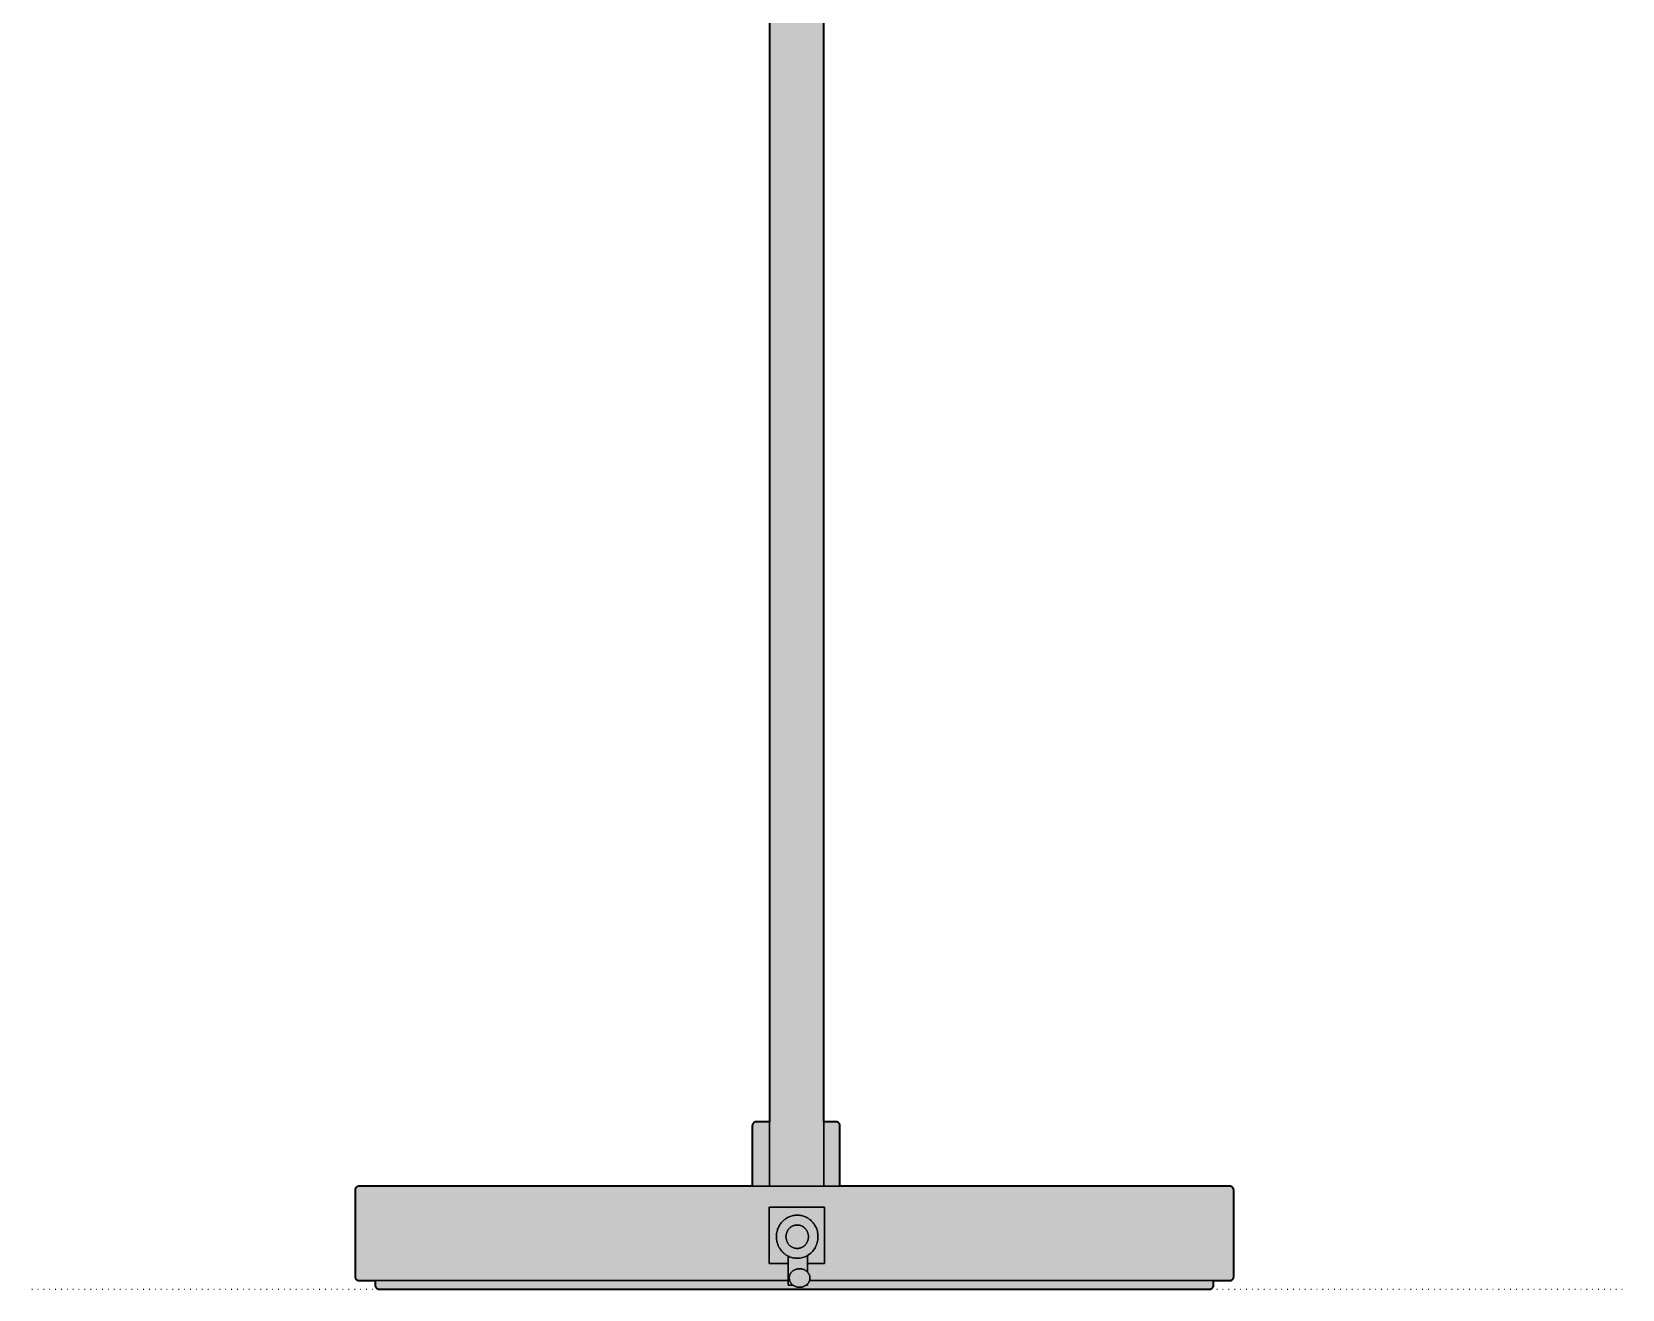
# Model space of a CAD drawing. Header units: millimetres. Extents: x 0 to 1041, y -686 to 473.
# Drawn here: x 0 to 298.2, y -685.7 to -450 of the extents above; entities that cross this region are included whole.
import ezdxf

# ---------------------------------------------------------------- set-up
doc = ezdxf.new("R2010")
doc.units = ezdxf.units.MM
doc.linetypes.add('Dots', pattern=[1, 0, -1])
doc.layers.add('Blocks', color=7, linetype='Continuous')
doc.layers.add('Blocks$Fill', color=7, linetype='Continuous', true_color=0xffffff)
for name, color, linetype, lineweight, true_color in [('Blocks$Inner', 7, 'Continuous', 25, 0x007f00), ('Blocks$Outline', 7, 'Continuous', 35, 0xff3f3f), ('Groud', 7, 'Dots', 25, 0x243775)]:
    doc.layers.add(name, color=color, linetype=linetype, lineweight=lineweight, true_color=true_color)

# ---------------------------------------------------------------- blocks, each defined once
blk = doc.blocks.new('MS021 Table Lamp Back')
at = {"layer": 'Blocks$Fill'}
blk.add_hatch(color=256, dxfattribs=at).paths.add_polyline_path([(64.39, 1.61), (64.39, 0.7), (64.39, 0.69), (64.39, 0.67), (64.4, 0.63), (64.4, 0.59), (64.41, 0.56), (64.42, 0.52), (64.43, 0.49), (64.45, 0.45), (64.46, 0.42), (64.48, 0.39), (64.5, 0.36), (64.52, 0.33), (64.54, 0.3), (64.55, 0.28), (64.55, 0.28), (64.55, 0.28), (64.55, 0.28), (64.55, 0.28), (64.55, 0.28), (64.55, 0.28), (64.55, 0.28), (64.55, 0.28), (64.55, 0.28), (64.55, 0.28), (64.55, 0.28), (64.55, 0.28), (64.55, 0.28), (64.56, 0.27), (64.58, 0.24), (64.61, 0.22), (64.63, 0.19), (64.66, 0.17), (64.69, 0.15), (64.72, 0.13), (64.75, 0.11), (64.78, 0.09), (64.81, 0.07), (64.84, 0.06), (64.88, 0.05), (64.91, 0.03), (64.95, 0.02), (64.98, 0.02), (65.02, 0.01), (65.06, 0), (65.09, 0), (65.13, 0), (220.83, 0), (220.87, 0), (220.9, 0), (220.94, 0.01), (220.98, 0.02), (221.01, 0.02), (221.05, 0.03), (221.08, 0.05), (221.12, 0.06), (221.15, 0.07), (221.18, 0.09), (221.21, 0.11), (221.24, 0.13), (221.27, 0.15), (221.3, 0.17), (221.33, 0.19), (221.35, 0.22), (221.38, 0.24), (221.4, 0.27), (221.42, 0.3), (221.44, 0.33), (221.46, 0.36), (221.48, 0.39), (221.5, 0.42), (221.51, 0.45), (221.52, 0.49), (221.54, 0.52), (221.55, 0.56), (221.55, 0.59), (221.56, 0.63), (221.57, 0.67), (221.57, 0.7), (221.57, 0.74), (221.57, 1.61), (224.64, 1.61), (224.68, 1.61), (224.71, 1.62), (224.75, 1.62), (224.79, 1.63), (224.82, 1.64), (224.86, 1.65), (224.89, 1.67), (224.92, 1.68), (224.96, 1.7), (224.99, 1.72), (225.02, 1.74), (225.05, 1.76), (225.07, 1.78), (225.1, 1.8), (225.13, 1.83), (225.15, 1.85), (225.17, 1.88), (225.2, 1.91), (225.22, 1.94), (225.24, 1.97), (225.25, 2), (225.27, 2.03), (225.29, 2.06), (225.3, 2.1), (225.31, 2.13), (225.32, 2.17), (225.33, 2.2), (225.34, 2.24), (225.34, 2.28), (225.34, 2.31), (225.34, 2.35), (225.34, 18.56), (225.34, 18.6), (225.34, 18.63), (225.34, 18.67), (225.33, 18.71), (225.32, 18.74), (225.32, 18.76), (225.31, 18.77), (225.31, 18.77), (225.31, 18.77), (225.31, 18.77), (225.31, 18.77), (225.31, 18.77), (225.31, 18.77), (225.31, 18.77), (225.31, 18.77), (225.31, 18.78), (225.31, 18.78), (225.31, 18.78), (225.31, 18.78), (225.31, 18.78), (225.3, 18.81), (225.29, 18.85), (225.27, 18.88), (225.25, 18.91), (225.24, 18.94), (225.22, 18.97), (225.2, 19), (225.17, 19.03), (225.15, 19.06), (225.13, 19.08), (225.1, 19.11), (225.07, 19.13), (225.05, 19.15), (225.02, 19.17), (224.99, 19.19), (224.96, 19.21), (224.92, 19.23), (224.89, 19.24), (224.86, 19.26), (224.82, 19.27), (224.79, 19.28), (224.75, 19.29), (224.71, 19.29), (224.68, 19.3), (224.64, 19.3), (224.6, 19.3), (151.52, 19.3), (151.52, 30.67), (151.52, 30.69), (151.51, 30.71), (151.51, 30.74), (151.51, 30.76), (151.5, 30.78), (151.49, 30.82), (151.48, 30.85), (151.48, 30.85), (151.48, 30.85), (151.48, 30.85), (151.48, 30.85), (151.48, 30.85), (151.48, 30.85), (151.48, 30.86), (151.48, 30.86), (151.48, 30.86), (151.48, 30.86), (151.48, 30.86), (151.48, 30.86), (151.48, 30.86), (151.48, 30.86), (151.48, 30.86), (151.48, 30.86), (151.48, 30.86), (151.48, 30.86), (151.48, 30.86), (151.48, 30.87), (151.48, 30.87), (151.48, 30.87), (151.48, 30.87), (151.48, 30.87), (151.48, 30.87), (151.48, 30.87), (151.47, 30.89), (151.46, 30.92), (151.44, 30.95), (151.43, 30.98), (151.41, 31.02), (151.4, 31.03), (151.39, 31.05), (151.37, 31.07), (151.35, 31.1), (151.32, 31.13), (151.3, 31.16), (151.27, 31.18), (151.25, 31.2), (151.22, 31.23), (151.19, 31.25), (151.16, 31.27), (151.13, 31.28), (151.1, 31.3), (151.06, 31.32), (151.03, 31.33), (151, 31.34), (150.96, 31.35), (150.93, 31.36), (150.89, 31.37), (150.85, 31.37), (150.81, 31.37), (150.78, 31.37), (148.51, 31.37), (148.51, 374.06), (159.85, 373.33), (168.82, 372.18), (175.76, 370.85), (181.04, 369.56), (184.03, 368.83), (186.48, 368.36), (187.51, 368.21), (188.41, 368.13), (188.82, 368.11), (189.2, 368.1), (189.55, 368.11), (189.87, 368.13), (190.17, 368.17), (190.44, 368.22), (190.56, 368.25), (190.68, 368.29), (190.79, 368.33), (190.9, 368.37), (191, 368.41), (191.09, 368.46), (191.18, 368.51), (191.27, 368.57), (191.34, 368.63), (191.41, 368.69), (191.45, 368.72), (191.48, 368.75), (191.51, 368.79), (191.54, 368.82), (191.57, 368.86), (191.59, 368.89), (191.62, 368.93), (191.64, 368.97), (191.67, 369), (191.69, 369.04), (191.71, 369.08), (191.73, 369.12), (191.76, 369.21), (191.79, 369.3), (191.81, 369.39), (191.83, 369.48), (191.84, 369.58), (191.85, 369.68), (191.86, 369.78), (191.86, 369.89), (191.85, 369.99), (191.84, 370.11), (191.81, 370.34), (191.77, 370.58), (191.71, 370.82), (191.63, 371.08), (191.54, 371.35), (191.32, 371.92), (191.06, 372.53), (159.46, 444.11), (157.84, 447.31), (156.18, 450.29), (155.78, 451.13), (155.33, 451.93), (154.83, 452.7), (154.28, 453.44), (153.69, 454.13), (153.06, 454.79), (152.39, 455.4), (151.67, 455.97), (151.67, 470.54), (151.67, 470.56), (151.67, 470.6), (151.67, 470.64), (151.66, 470.68), (151.65, 470.72), (151.64, 470.76), (151.64, 470.76), (151.64, 470.76), (151.64, 470.76), (151.64, 470.76), (151.64, 470.77), (151.64, 470.77), (151.64, 470.77), (151.64, 470.77), (151.64, 470.77), (151.64, 470.77), (151.64, 470.77), (151.63, 470.77), (151.63, 470.77), (151.63, 470.77), (151.63, 470.77), (151.63, 470.77), (151.63, 470.78), (151.63, 470.78), (151.63, 470.78), (151.63, 470.78), (151.63, 470.78), (151.63, 470.78), (151.63, 470.79), (151.63, 470.79), (151.63, 470.79), (151.63, 470.79), (151.63, 470.79), (151.63, 470.79), (151.63, 470.79), (151.63, 470.79), (151.63, 470.79), (151.63, 470.79), (151.63, 470.79), (151.62, 470.8), (151.61, 470.84), (151.59, 470.88), (151.57, 470.91), (151.55, 470.95), (151.53, 470.98), (151.51, 471.01), (151.48, 471.04), (151.46, 471.07), (151.45, 471.08), (151.43, 471.1), (151.4, 471.13), (151.37, 471.16), (151.34, 471.18), (151.31, 471.2), (151.28, 471.22), (151.24, 471.24), (151.2, 471.26), (151.17, 471.28), (151.13, 471.29), (151.09, 471.31), (151.05, 471.32), (151.01, 471.33), (150.97, 471.34), (150.93, 471.34), (150.89, 471.34), (150.85, 471.34), (135.34, 471.34), (135.3, 471.34), (135.25, 471.34), (135.21, 471.34), (135.17, 471.33), (135.15, 471.32), (135.13, 471.32), (135.09, 471.31), (135.06, 471.29), (135.02, 471.28), (134.98, 471.26), (134.95, 471.24), (134.91, 471.22), (134.88, 471.2), (134.84, 471.18), (134.81, 471.16), (134.78, 471.13), (134.75, 471.1), (134.73, 471.07), (134.7, 471.04), (134.68, 471.01), (134.65, 470.98), (134.63, 470.95), (134.61, 470.91), (134.59, 470.88), (134.58, 470.84), (134.56, 470.8), (134.55, 470.76), (134.54, 470.72), (134.53, 470.68), (134.52, 470.64), (134.52, 470.6), (134.51, 470.56), (134.51, 470.52), (134.51, 455.6), (133.88, 455.06), (133.29, 454.48), (132.73, 453.86), (132.2, 453.21), (131.49, 452.47), (130.74, 451.59), (130.37, 451.09), (130, 450.56), (129.63, 450), (129.27, 449.39), (95.12, 372.32), (94.67, 371.39), (94.48, 370.95), (94.31, 370.52), (94.24, 370.32), (94.18, 370.12), (94.13, 369.92), (94.09, 369.73), (94.07, 369.54), (94.06, 369.46), (94.05, 369.37), (94.05, 369.28), (94.05, 369.2), (94.06, 369.12), (94.07, 369.03), (94.08, 368.96), (94.1, 368.88), (94.12, 368.8), (94.15, 368.73), (94.17, 368.7), (94.18, 368.66), (94.2, 368.63), (94.22, 368.59), (94.24, 368.56), (94.26, 368.53), (94.28, 368.49), (94.3, 368.46), (94.35, 368.4), (94.41, 368.34), (94.47, 368.28), (94.53, 368.23), (94.6, 368.18), (94.68, 368.13), (94.76, 368.08), (94.84, 368.03), (94.93, 367.99), (95.03, 367.95), (95.14, 367.91), (95.25, 367.88), (95.48, 367.81), (95.75, 367.76), (96.04, 367.72), (96.35, 367.7), (96.7, 367.68), (97.07, 367.67), (97.91, 367.7), (98.87, 367.79), (101.19, 368.12), (111.55, 370.71), (120.99, 372.47), (129.82, 373.54), (138.34, 374.06), (138.34, 31.37), (135.8, 31.37), (135.76, 31.37), (135.72, 31.37), (135.68, 31.36), (135.65, 31.35), (135.61, 31.34), (135.58, 31.33), (135.54, 31.32), (135.51, 31.3), (135.48, 31.28), (135.45, 31.27), (135.42, 31.25), (135.39, 31.23), (135.36, 31.2), (135.33, 31.18), (135.31, 31.16), (135.28, 31.13), (135.26, 31.1), (135.24, 31.07), (135.22, 31.05), (135.2, 31.02), (135.18, 30.98), (135.16, 30.95), (135.15, 30.92), (135.14, 30.89), (135.12, 30.85), (135.11, 30.82), (135.11, 30.78), (135.1, 30.74), (135.09, 30.71), (135.09, 30.67), (135.09, 30.63), (135.09, 19.3), (61.32, 19.3), (61.28, 19.3), (61.24, 19.29), (61.21, 19.29), (61.17, 19.28), (61.14, 19.27), (61.1, 19.26), (61.07, 19.24), (61.04, 19.23), (61, 19.21), (60.97, 19.19), (60.94, 19.17), (60.91, 19.15), (60.89, 19.13), (60.86, 19.11), (60.83, 19.08), (60.81, 19.06), (60.78, 19.03), (60.76, 19), (60.74, 18.97), (60.72, 18.94), (60.7, 18.91), (60.69, 18.88), (60.67, 18.85), (60.66, 18.81), (60.65, 18.78), (60.64, 18.74), (60.63, 18.71), (60.62, 18.67), (60.62, 18.63), (60.62, 18.6), (60.61, 18.58), (60.61, 18.56), (60.61, 2.35), (60.62, 2.31), (60.62, 2.28), (60.62, 2.24), (60.62, 2.23), (60.62, 2.23), (60.63, 2.23), (60.63, 2.23), (60.63, 2.23), (60.63, 2.23), (60.63, 2.23), (60.63, 2.22), (60.63, 2.22), (60.63, 2.22), (60.63, 2.22), (60.63, 2.22), (60.63, 2.22), (60.63, 2.22), (60.63, 2.22), (60.63, 2.22), (60.63, 2.2), (60.63, 2.18), (60.64, 2.17), (60.65, 2.13), (60.66, 2.1), (60.67, 2.06), (60.69, 2.03), (60.7, 2), (60.72, 1.97), (60.74, 1.94), (60.76, 1.91), (60.78, 1.88), (60.81, 1.85), (60.83, 1.83), (60.86, 1.8), (60.89, 1.78), (60.91, 1.76), (60.94, 1.74), (60.97, 1.72), (61, 1.7), (61.04, 1.68), (61.07, 1.67), (61.1, 1.65), (61.14, 1.64), (61.17, 1.63), (61.21, 1.62), (61.24, 1.62), (61.28, 1.61), (61.32, 1.61), (61.36, 1.61)], flags=0)
at = {"layer": 'Blocks$Inner'}
blk.add_lwpolyline([(138.34, 417.16), (138.34, 374.06), (138.34, 31.37), (138.34, 19.3), (148.51, 19.3), (148.51, 31.37), (148.51, 374.06), (148.51, 415.73)], dxfattribs=at)
for points in [[(138.34, 31.37), (135.83, 31.37), (135.8, 31.37), (135.76, 31.37), (135.72, 31.37), (135.68, 31.36), (135.65, 31.35), (135.61, 31.34), (135.58, 31.33), (135.54, 31.32), (135.51, 31.3), (135.48, 31.28), (135.45, 31.27), (135.42, 31.25), (135.39, 31.23), (135.36, 31.2), (135.33, 31.18), (135.31, 31.16), (135.28, 31.13), (135.26, 31.1), (135.24, 31.07), (135.22, 31.05), (135.2, 31.02), (135.18, 30.98), (135.16, 30.95), (135.15, 30.92), (135.14, 30.89), (135.12, 30.85), (135.11, 30.82), (135.11, 30.78), (135.1, 30.74), (135.09, 30.71), (135.09, 30.67), (135.09, 30.63), (135.09, 19.3), (138.34, 19.3)], [(151.52, 19.3), (151.52, 30.63), (151.52, 30.67), (151.52, 30.69), (151.51, 30.71), (151.51, 30.74), (151.51, 30.76), (151.5, 30.78), (151.49, 30.82), (151.48, 30.85), (151.48, 30.85), (151.48, 30.85), (151.48, 30.85), (151.48, 30.85), (151.48, 30.85), (151.48, 30.85), (151.48, 30.86), (151.48, 30.86), (151.48, 30.86), (151.48, 30.86), (151.48, 30.86), (151.48, 30.86), (151.48, 30.86), (151.48, 30.86), (151.48, 30.86), (151.48, 30.86), (151.48, 30.86), (151.48, 30.86), (151.48, 30.86), (151.48, 30.86), (151.48, 30.86), (151.48, 30.87), (151.48, 30.87), (151.48, 30.87), (151.48, 30.87), (151.48, 30.87), (151.48, 30.87), (151.48, 30.87), (151.48, 30.87), (151.47, 30.89), (151.46, 30.92), (151.44, 30.95), (151.43, 30.98), (151.41, 31.02), (151.41, 31.02), (151.4, 31.03), (151.39, 31.05), (151.37, 31.07), (151.35, 31.1), (151.32, 31.13), (151.3, 31.16), (151.27, 31.18), (151.25, 31.2), (151.22, 31.23), (151.19, 31.25), (151.16, 31.27), (151.13, 31.28), (151.1, 31.3), (151.06, 31.32), (151.03, 31.33), (151, 31.34), (150.96, 31.35), (150.93, 31.36), (150.89, 31.37), (150.85, 31.37), (150.81, 31.37), (150.78, 31.37), (148.51, 31.37), (148.51, 19.3)], [(148.64, 4.83), (145.44, 4.83), (145.44, 3.21), (145.49, 3.15), (145.54, 3.09), (145.59, 3.03), (145.63, 2.97), (145.67, 2.9), (145.71, 2.84), (145.75, 2.77), (145.78, 2.7), (145.81, 2.63), (145.83, 2.56), (145.85, 2.48), (145.87, 2.41), (145.88, 2.33), (145.9, 2.25), (145.9, 2.18), (145.9, 2.1), (145.9, 2.03), (145.9, 1.97), (145.89, 1.91), (145.88, 1.85), (145.87, 1.79), (145.85, 1.73), (145.82, 1.61), (221.57, 1.61), (224.6, 1.61), (224.64, 1.61), (224.68, 1.61), (224.71, 1.62), (224.75, 1.62), (224.79, 1.63), (224.82, 1.64), (224.86, 1.65), (224.89, 1.67), (224.92, 1.68), (224.96, 1.7), (224.99, 1.72), (225.02, 1.74), (225.05, 1.76), (225.07, 1.78), (225.1, 1.8), (225.13, 1.83), (225.15, 1.85), (225.17, 1.88), (225.2, 1.91), (225.22, 1.94), (225.24, 1.97), (225.25, 2), (225.27, 2.03), (225.29, 2.06), (225.3, 2.1), (225.31, 2.13), (225.32, 2.17), (225.33, 2.2), (225.34, 2.24), (225.34, 2.28), (225.34, 2.31), (225.34, 2.35), (225.34, 18.56), (225.34, 18.6), (225.34, 18.63), (225.34, 18.67), (225.33, 18.71), (225.32, 18.74), (225.32, 18.76), (225.31, 18.77), (225.31, 18.77), (225.31, 18.77), (225.31, 18.78), (225.31, 18.78), (225.3, 18.81), (225.29, 18.85), (225.27, 18.88), (225.25, 18.91), (225.24, 18.94), (225.22, 18.97), (225.2, 19), (225.17, 19.03), (225.15, 19.06), (225.13, 19.08), (225.1, 19.11), (225.07, 19.13), (225.05, 19.15), (225.02, 19.17), (224.99, 19.19), (224.96, 19.21), (224.92, 19.23), (224.89, 19.24), (224.86, 19.26), (224.82, 19.27), (224.79, 19.28), (224.75, 19.29), (224.71, 19.29), (224.68, 19.3), (224.64, 19.3), (224.6, 19.3), (151.52, 19.3), (148.51, 19.3), (138.34, 19.3), (135.09, 19.3), (61.36, 19.3), (61.32, 19.3), (61.28, 19.3), (61.24, 19.29), (61.21, 19.29), (61.17, 19.28), (61.14, 19.27), (61.1, 19.26), (61.07, 19.24), (61.04, 19.23), (61, 19.21), (60.97, 19.19), (60.94, 19.17), (60.91, 19.15), (60.89, 19.13), (60.86, 19.11), (60.83, 19.08), (60.81, 19.06), (60.78, 19.03), (60.76, 19), (60.74, 18.97), (60.72, 18.94), (60.7, 18.91), (60.69, 18.88), (60.67, 18.85), (60.66, 18.81), (60.65, 18.78), (60.64, 18.74), (60.63, 18.71), (60.62, 18.67), (60.62, 18.63), (60.62, 18.6), (60.61, 18.58), (60.61, 18.56), (60.61, 2.35), (60.62, 2.31), (60.62, 2.28), (60.62, 2.24), (60.62, 2.23), (60.63, 2.23), (60.63, 2.22), (60.63, 2.22), (60.63, 2.22), (60.63, 2.2), (60.63, 2.18), (60.64, 2.17), (60.65, 2.13), (60.66, 2.1), (60.67, 2.06), (60.69, 2.03), (60.7, 2), (60.72, 1.97), (60.74, 1.94), (60.76, 1.91), (60.78, 1.88), (60.81, 1.85), (60.83, 1.83), (60.86, 1.8), (60.89, 1.78), (60.91, 1.76), (60.94, 1.74), (60.97, 1.72), (61, 1.7), (61.04, 1.68), (61.07, 1.67), (61.1, 1.65), (61.14, 1.64), (61.17, 1.63), (61.21, 1.62), (61.24, 1.62), (61.28, 1.61), (61.32, 1.61), (61.36, 1.61), (64.39, 1.61), (141.82, 1.61), (141.82, 4.83), (138.25, 4.83), (138.25, 15.35), (148.64, 15.35)], [(141.82, 6.19), (141.7, 6.25), (141.58, 6.32), (141.46, 6.39), (141.35, 6.47), (141.24, 6.55), (141.13, 6.63), (141.02, 6.72), (140.92, 6.81), (140.82, 6.9), (140.73, 7), (140.63, 7.1), (140.54, 7.21), (140.38, 7.42), (140.3, 7.54), (140.22, 7.66), (140.08, 7.9), (140.02, 8.02), (139.96, 8.15), (139.86, 8.41), (139.77, 8.68), (139.7, 8.96), (139.67, 9.1), (139.65, 9.25), (139.63, 9.39), (139.62, 9.54), (139.61, 9.69), (139.61, 9.84), (139.61, 10.05), (139.63, 10.25), (139.65, 10.46), (139.69, 10.65), (139.73, 10.85), (139.78, 11.04), (139.84, 11.23), (139.91, 11.42), (139.99, 11.6), (140.08, 11.77), (140.17, 11.94), (140.27, 12.1), (140.38, 12.26), (140.5, 12.42), (140.62, 12.56), (140.75, 12.7), (140.88, 12.84), (141.03, 12.97), (141.17, 13.09), (141.33, 13.2), (141.48, 13.3), (141.65, 13.4), (141.82, 13.49), (141.99, 13.57), (142.17, 13.65), (142.35, 13.71), (142.53, 13.76), (142.72, 13.81), (142.91, 13.84), (143.11, 13.87), (143.3, 13.89), (143.51, 13.89), (143.71, 13.89), (143.9, 13.87), (144.1, 13.84), (144.29, 13.81), (144.48, 13.76), (144.66, 13.71), (144.85, 13.65), (145.02, 13.57), (145.2, 13.49), (145.36, 13.4), (145.53, 13.3), (145.69, 13.2), (145.84, 13.09), (145.99, 12.97), (146.13, 12.84), (146.26, 12.7), (146.39, 12.56), (146.51, 12.42), (146.63, 12.26), (146.74, 12.1), (146.84, 11.94), (146.93, 11.77), (147.02, 11.6), (147.1, 11.42), (147.17, 11.23), (147.23, 11.04), (147.28, 10.85), (147.32, 10.65), (147.36, 10.46), (147.38, 10.25), (147.4, 10.05), (147.4, 9.84), (147.39, 9.56), (147.37, 9.28), (147.32, 9.01), (147.26, 8.75), (147.18, 8.5), (147.09, 8.25), (146.98, 8.01), (146.86, 7.78), (146.73, 7.56), (146.58, 7.34), (146.41, 7.14), (146.24, 6.95), (146.06, 6.78), (145.86, 6.61), (145.65, 6.46), (145.44, 6.32), (145.44, 4.83), (148.64, 4.83), (148.64, 15.35), (138.25, 15.35), (138.25, 4.83), (141.82, 4.83)], [(141.82, 6.19), (142.01, 6.1), (142.21, 6.02), (142.42, 5.95), (142.63, 5.89), (142.84, 5.85), (143.06, 5.81), (143.28, 5.79), (143.51, 5.79), (143.64, 5.79), (143.77, 5.79), (143.9, 5.81), (144.02, 5.82), (144.28, 5.87), (144.52, 5.93), (144.76, 6), (145, 6.09), (145.22, 6.2), (145.44, 6.32), (145.65, 6.46), (145.86, 6.61), (146.06, 6.78), (146.24, 6.95), (146.41, 7.14), (146.58, 7.34), (146.73, 7.56), (146.86, 7.78), (146.98, 8.01), (147.09, 8.25), (147.18, 8.5), (147.26, 8.75), (147.32, 9.01), (147.37, 9.28), (147.39, 9.56), (147.4, 9.84), (147.4, 10.05), (147.38, 10.25), (147.36, 10.46), (147.32, 10.65), (147.28, 10.85), (147.23, 11.04), (147.17, 11.23), (147.1, 11.42), (147.02, 11.6), (146.93, 11.77), (146.84, 11.94), (146.74, 12.1), (146.63, 12.26), (146.51, 12.42), (146.39, 12.56), (146.26, 12.7), (146.13, 12.84), (145.99, 12.97), (145.84, 13.09), (145.69, 13.2), (145.53, 13.3), (145.36, 13.4), (145.2, 13.49), (145.02, 13.57), (144.85, 13.65), (144.66, 13.71), (144.48, 13.76), (144.29, 13.81), (144.1, 13.84), (143.9, 13.87), (143.71, 13.89), (143.51, 13.89), (143.3, 13.89), (143.11, 13.87), (142.91, 13.84), (142.72, 13.81), (142.53, 13.76), (142.35, 13.71), (142.17, 13.65), (141.99, 13.57), (141.82, 13.49), (141.65, 13.4), (141.48, 13.3), (141.33, 13.2), (141.17, 13.09), (141.03, 12.97), (140.88, 12.84), (140.75, 12.7), (140.62, 12.56), (140.5, 12.42), (140.38, 12.26), (140.27, 12.1), (140.17, 11.94), (140.08, 11.77), (139.99, 11.6), (139.91, 11.42), (139.84, 11.23), (139.78, 11.04), (139.73, 10.85), (139.69, 10.65), (139.65, 10.46), (139.63, 10.25), (139.61, 10.05), (139.61, 9.84), (139.61, 9.69), (139.62, 9.54), (139.63, 9.39), (139.65, 9.25), (139.67, 9.1), (139.7, 8.96), (139.73, 8.82), (139.77, 8.68), (139.81, 8.54), (139.86, 8.41), (139.91, 8.28), (139.96, 8.15), (140.02, 8.02), (140.08, 7.9), (140.15, 7.77), (140.22, 7.66), (140.3, 7.54), (140.38, 7.42), (140.54, 7.21), (140.73, 7), (140.92, 6.81), (141.13, 6.63), (141.24, 6.55), (141.35, 6.47), (141.46, 6.39), (141.58, 6.32), (141.7, 6.25)], [(143.51, 7.64), (143.61, 7.64), (143.72, 7.65), (143.83, 7.67), (143.93, 7.69), (144.03, 7.71), (144.13, 7.74), (144.23, 7.77), (144.32, 7.81), (144.42, 7.86), (144.51, 7.91), (144.6, 7.96), (144.68, 8.02), (144.76, 8.08), (144.84, 8.14), (144.92, 8.21), (144.99, 8.28), (145.06, 8.36), (145.13, 8.44), (145.19, 8.52), (145.25, 8.61), (145.3, 8.7), (145.36, 8.79), (145.4, 8.89), (145.44, 8.98), (145.48, 9.08), (145.51, 9.18), (145.54, 9.29), (145.57, 9.4), (145.59, 9.5), (145.6, 9.61), (145.61, 9.73), (145.61, 9.84), (145.61, 9.95), (145.6, 10.06), (145.59, 10.17), (145.57, 10.28), (145.54, 10.39), (145.51, 10.49), (145.48, 10.59), (145.44, 10.69), (145.4, 10.79), (145.36, 10.89), (145.3, 10.98), (145.25, 11.07), (145.19, 11.15), (145.13, 11.24), (145.06, 11.32), (144.99, 11.39), (144.92, 11.46), (144.84, 11.53), (144.76, 11.6), (144.68, 11.66), (144.6, 11.72), (144.51, 11.77), (144.42, 11.82), (144.32, 11.86), (144.23, 11.9), (144.13, 11.94), (144.03, 11.97), (143.93, 11.99), (143.83, 12.01), (143.72, 12.02), (143.61, 12.03), (143.51, 12.03), (143.4, 12.03), (143.29, 12.02), (143.19, 12.01), (143.08, 11.99), (142.98, 11.97), (142.88, 11.94), (142.78, 11.9), (142.69, 11.86), (142.59, 11.82), (142.5, 11.77), (142.41, 11.72), (142.33, 11.66), (142.25, 11.6), (142.17, 11.53), (142.09, 11.46), (142.02, 11.39), (141.95, 11.32), (141.88, 11.24), (141.82, 11.15), (141.76, 11.07), (141.71, 10.98), (141.66, 10.89), (141.61, 10.79), (141.57, 10.69), (141.53, 10.59), (141.5, 10.49), (141.47, 10.39), (141.44, 10.28), (141.43, 10.17), (141.41, 10.06), (141.4, 9.95), (141.4, 9.84), (141.4, 9.73), (141.41, 9.61), (141.43, 9.5), (141.44, 9.4), (141.47, 9.29), (141.5, 9.18), (141.53, 9.08), (141.57, 8.98), (141.61, 8.89), (141.66, 8.79), (141.71, 8.7), (141.76, 8.61), (141.82, 8.52), (141.88, 8.44), (141.95, 8.36), (142.02, 8.28), (142.09, 8.21), (142.17, 8.14), (142.25, 8.08), (142.33, 8.02), (142.41, 7.96), (142.5, 7.91), (142.59, 7.86), (142.69, 7.81), (142.78, 7.77), (142.88, 7.74), (142.98, 7.71), (143.08, 7.69), (143.19, 7.67), (143.29, 7.65), (143.4, 7.64)], [(143.51, 12.03), (143.61, 12.03), (143.72, 12.02), (143.83, 12.01), (143.93, 11.99), (144.03, 11.97), (144.13, 11.94), (144.23, 11.9), (144.32, 11.86), (144.42, 11.82), (144.51, 11.77), (144.6, 11.72), (144.68, 11.66), (144.76, 11.6), (144.84, 11.53), (144.92, 11.46), (144.99, 11.39), (145.06, 11.32), (145.13, 11.24), (145.19, 11.15), (145.25, 11.07), (145.3, 10.98), (145.36, 10.89), (145.4, 10.79), (145.44, 10.69), (145.48, 10.59), (145.51, 10.49), (145.54, 10.39), (145.57, 10.28), (145.59, 10.17), (145.6, 10.06), (145.61, 9.95), (145.61, 9.84), (145.61, 9.73), (145.6, 9.61), (145.59, 9.5), (145.57, 9.4), (145.54, 9.29), (145.51, 9.18), (145.48, 9.08), (145.44, 8.98), (145.4, 8.89), (145.36, 8.79), (145.3, 8.7), (145.25, 8.61), (145.19, 8.52), (145.13, 8.44), (145.06, 8.36), (144.99, 8.28), (144.92, 8.21), (144.84, 8.14), (144.76, 8.08), (144.68, 8.02), (144.6, 7.96), (144.51, 7.91), (144.42, 7.86), (144.32, 7.81), (144.23, 7.77), (144.13, 7.74), (144.03, 7.71), (143.93, 7.69), (143.83, 7.67), (143.72, 7.65), (143.61, 7.64), (143.51, 7.64), (143.4, 7.64), (143.29, 7.65), (143.19, 7.67), (143.08, 7.69), (142.98, 7.71), (142.88, 7.74), (142.78, 7.77), (142.69, 7.81), (142.59, 7.86), (142.5, 7.91), (142.41, 7.96), (142.33, 8.02), (142.25, 8.08), (142.17, 8.14), (142.09, 8.21), (142.02, 8.28), (141.95, 8.36), (141.88, 8.44), (141.82, 8.52), (141.76, 8.61), (141.71, 8.7), (141.66, 8.79), (141.61, 8.89), (141.57, 8.98), (141.53, 9.08), (141.5, 9.18), (141.47, 9.29), (141.44, 9.4), (141.43, 9.5), (141.41, 9.61), (141.4, 9.73), (141.4, 9.84), (141.4, 9.95), (141.41, 10.06), (141.43, 10.17), (141.44, 10.28), (141.47, 10.39), (141.5, 10.49), (141.53, 10.59), (141.57, 10.69), (141.61, 10.79), (141.66, 10.89), (141.71, 10.98), (141.76, 11.07), (141.82, 11.15), (141.88, 11.24), (141.95, 11.32), (142.02, 11.39), (142.09, 11.46), (142.17, 11.53), (142.25, 11.6), (142.33, 11.66), (142.41, 11.72), (142.5, 11.77), (142.59, 11.82), (142.69, 11.86), (142.78, 11.9), (142.88, 11.94), (142.98, 11.97), (143.08, 11.99), (143.19, 12.01), (143.29, 12.02), (143.4, 12.03)], [(141.82, 4.83), (141.82, 1.61), (141.82, 0.73), (142.76, 0.73), (142.71, 0.77), (142.65, 0.81), (142.59, 0.86), (142.54, 0.91), (142.49, 0.96), (142.44, 1.01), (142.4, 1.06), (142.35, 1.12), (142.31, 1.17), (142.27, 1.23), (142.24, 1.29), (142.2, 1.35), (142.17, 1.41), (142.14, 1.48), (142.12, 1.54), (142.09, 1.61), (142.06, 1.73), (142.04, 1.79), (142.03, 1.85), (142.02, 1.91), (142.01, 1.97), (142.01, 2.03), (142, 2.1), (142.01, 2.19), (142.02, 2.27), (142.03, 2.36), (142.04, 2.45), (142.07, 2.53), (142.09, 2.61), (142.12, 2.69), (142.16, 2.77), (142.2, 2.85), (142.24, 2.93), (142.29, 3), (142.34, 3.07), (142.39, 3.14), (142.45, 3.2), (142.51, 3.27), (142.58, 3.33), (142.64, 3.38), (142.71, 3.44), (142.79, 3.49), (142.86, 3.54), (142.94, 3.58), (143.03, 3.63), (143.11, 3.66), (143.2, 3.7), (143.28, 3.73), (143.37, 3.76), (143.47, 3.78), (143.56, 3.8), (143.66, 3.82), (143.75, 3.83), (143.85, 3.83), (143.95, 3.84), (144.07, 3.83), (144.18, 3.82), (144.28, 3.81), (144.39, 3.79), (144.49, 3.77), (144.59, 3.74), (144.69, 3.7), (144.79, 3.67), (144.88, 3.62), (144.97, 3.58), (145.06, 3.52), (145.14, 3.47), (145.22, 3.41), (145.3, 3.35), (145.37, 3.28), (145.44, 3.21), (145.44, 4.83), (145.44, 6.32), (145.22, 6.2), (145, 6.09), (144.76, 6), (144.52, 5.93), (144.28, 5.87), (144.02, 5.82), (143.77, 5.79), (143.64, 5.79), (143.51, 5.79), (143.28, 5.79), (143.06, 5.81), (142.84, 5.85), (142.63, 5.89), (142.42, 5.95), (142.21, 6.02), (142.01, 6.1), (141.82, 6.19)], [(145.44, 3.21), (145.37, 3.28), (145.3, 3.35), (145.22, 3.41), (145.14, 3.47), (145.06, 3.52), (144.97, 3.58), (144.88, 3.62), (144.79, 3.67), (144.69, 3.7), (144.59, 3.74), (144.49, 3.77), (144.39, 3.79), (144.28, 3.81), (144.18, 3.82), (144.07, 3.83), (143.95, 3.84), (143.85, 3.83), (143.75, 3.83), (143.66, 3.82), (143.56, 3.8), (143.47, 3.78), (143.37, 3.76), (143.28, 3.73), (143.2, 3.7), (143.11, 3.66), (143.03, 3.63), (142.94, 3.58), (142.86, 3.54), (142.79, 3.49), (142.71, 3.44), (142.64, 3.38), (142.58, 3.33), (142.51, 3.27), (142.45, 3.2), (142.39, 3.14), (142.34, 3.07), (142.29, 3), (142.24, 2.93), (142.2, 2.85), (142.16, 2.77), (142.12, 2.69), (142.09, 2.61), (142.07, 2.53), (142.04, 2.45), (142.03, 2.36), (142.01, 2.27), (142.01, 2.19), (142, 2.1), (142.01, 2.03), (142.01, 1.97), (142.02, 1.91), (142.03, 1.85), (142.04, 1.79), (142.06, 1.73), (142.09, 1.61), (142.12, 1.54), (142.14, 1.48), (142.17, 1.41), (142.2, 1.35), (142.24, 1.29), (142.27, 1.23), (142.31, 1.17), (142.35, 1.12), (142.4, 1.06), (142.44, 1.01), (142.49, 0.96), (142.54, 0.91), (142.59, 0.86), (142.65, 0.81), (142.71, 0.77), (142.76, 0.73), (142.83, 0.69), (142.89, 0.65), (142.96, 0.61), (143.03, 0.57), (143.1, 0.54), (143.17, 0.51), (143.24, 0.48), (143.31, 0.46), (143.39, 0.43), (143.47, 0.41), (143.54, 0.4), (143.62, 0.38), (143.71, 0.37), (143.79, 0.36), (143.87, 0.36), (143.95, 0.36), (144.04, 0.36), (144.12, 0.36), (144.2, 0.37), (144.28, 0.38), (144.36, 0.4), (144.44, 0.41), (144.52, 0.43), (144.59, 0.46), (144.67, 0.48), (144.74, 0.51), (144.81, 0.54), (144.88, 0.57), (144.95, 0.61), (145.02, 0.65), (145.08, 0.69), (145.14, 0.73), (145.22, 0.79), (145.3, 0.85), (145.37, 0.91), (145.44, 0.98), (145.5, 1.05), (145.56, 1.12), (145.61, 1.2), (145.66, 1.28), (145.71, 1.36), (145.75, 1.44), (145.78, 1.52), (145.82, 1.61), (145.85, 1.73), (145.87, 1.79), (145.88, 1.85), (145.89, 1.91), (145.9, 1.97), (145.9, 2.03), (145.9, 2.1), (145.9, 2.18), (145.9, 2.25), (145.88, 2.33), (145.87, 2.41), (145.85, 2.48), (145.83, 2.56), (145.81, 2.63), (145.78, 2.7), (145.75, 2.77), (145.71, 2.84), (145.67, 2.9), (145.63, 2.97), (145.59, 3.03), (145.54, 3.09), (145.49, 3.15)], [(145.44, 0.98), (145.44, 0.73), (145.14, 0.73), (145.08, 0.69), (145.02, 0.65), (144.95, 0.61), (144.88, 0.57), (144.81, 0.54), (144.74, 0.51), (144.67, 0.48), (144.59, 0.46), (144.52, 0.43), (144.44, 0.41), (144.36, 0.4), (144.28, 0.38), (144.2, 0.37), (144.12, 0.36), (144.04, 0.36), (143.95, 0.36), (143.87, 0.36), (143.79, 0.36), (143.71, 0.37), (143.62, 0.38), (143.54, 0.4), (143.47, 0.41), (143.39, 0.43), (143.31, 0.46), (143.24, 0.48), (143.17, 0.51), (143.1, 0.54), (143.03, 0.57), (142.96, 0.61), (142.89, 0.65), (142.83, 0.69), (142.76, 0.73), (141.82, 0.73), (141.82, 1.61), (64.39, 1.61), (64.39, 0.74), (64.39, 0.7), (64.39, 0.69), (64.39, 0.67), (64.4, 0.63), (64.4, 0.59), (64.41, 0.56), (64.42, 0.52), (64.43, 0.49), (64.45, 0.45), (64.46, 0.42), (64.48, 0.39), (64.5, 0.36), (64.52, 0.33), (64.54, 0.3), (64.55, 0.28), (64.55, 0.28), (64.55, 0.28), (64.55, 0.28), (64.55, 0.28), (64.55, 0.28), (64.55, 0.28), (64.55, 0.28), (64.55, 0.28), (64.55, 0.28), (64.55, 0.28), (64.55, 0.28), (64.55, 0.28), (64.55, 0.28), (64.55, 0.28), (64.55, 0.28), (64.55, 0.28), (64.56, 0.27), (64.58, 0.24), (64.61, 0.22), (64.63, 0.19), (64.66, 0.17), (64.69, 0.15), (64.72, 0.13), (64.75, 0.11), (64.78, 0.09), (64.81, 0.07), (64.84, 0.06), (64.88, 0.05), (64.91, 0.03), (64.95, 0.02), (64.98, 0.02), (65.02, 0.01), (65.06, 0), (65.09, 0), (65.13, 0), (220.83, 0), (220.87, 0), (220.9, 0), (220.94, 0.01), (220.98, 0.02), (221.01, 0.02), (221.05, 0.03), (221.08, 0.05), (221.12, 0.06), (221.15, 0.07), (221.18, 0.09), (221.21, 0.11), (221.24, 0.13), (221.27, 0.15), (221.3, 0.17), (221.33, 0.19), (221.35, 0.22), (221.38, 0.24), (221.4, 0.27), (221.42, 0.3), (221.44, 0.33), (221.46, 0.36), (221.48, 0.39), (221.5, 0.42), (221.51, 0.45), (221.52, 0.49), (221.54, 0.52), (221.55, 0.56), (221.55, 0.59), (221.56, 0.63), (221.57, 0.67), (221.57, 0.7), (221.57, 0.74), (221.57, 1.61), (145.82, 1.61), (145.78, 1.52), (145.75, 1.44), (145.71, 1.36), (145.66, 1.28), (145.61, 1.2), (145.56, 1.12), (145.5, 1.05)], [(145.14, 0.73), (145.44, 0.73), (145.44, 0.98), (145.37, 0.91), (145.3, 0.85), (145.22, 0.79)]]:
    blk.add_lwpolyline(points, close=True, dxfattribs=at)
at = {"layer": 'Blocks$Outline'}
for points in [[(138.34, 374.06), (138.34, 31.37)], [(148.51, 31.37), (148.51, 374.06)], [(138.34, 31.37), (135.83, 31.37), (135.8, 31.37), (135.76, 31.37), (135.72, 31.37), (135.68, 31.36), (135.65, 31.35), (135.61, 31.34), (135.58, 31.33), (135.54, 31.32), (135.51, 31.3), (135.48, 31.28), (135.45, 31.27), (135.42, 31.25), (135.39, 31.23), (135.36, 31.2), (135.33, 31.18), (135.31, 31.16), (135.28, 31.13), (135.26, 31.1), (135.24, 31.07), (135.22, 31.05), (135.2, 31.02), (135.18, 30.98), (135.16, 30.95), (135.15, 30.92), (135.14, 30.89), (135.12, 30.85), (135.11, 30.82), (135.11, 30.78), (135.1, 30.74), (135.09, 30.71), (135.09, 30.67), (135.09, 30.63), (135.09, 19.3)], [(151.52, 19.3), (151.52, 30.63), (151.52, 30.67), (151.52, 30.69), (151.51, 30.71), (151.51, 30.74), (151.51, 30.76), (151.5, 30.78), (151.49, 30.82), (151.48, 30.85), (151.48, 30.85), (151.48, 30.85), (151.48, 30.85), (151.48, 30.85), (151.48, 30.85), (151.48, 30.85), (151.48, 30.86), (151.48, 30.86), (151.48, 30.86), (151.48, 30.86), (151.48, 30.86), (151.48, 30.86), (151.48, 30.86), (151.48, 30.86), (151.48, 30.86), (151.48, 30.86), (151.48, 30.86), (151.48, 30.86), (151.48, 30.86), (151.48, 30.86), (151.48, 30.86), (151.48, 30.87), (151.48, 30.87), (151.48, 30.87), (151.48, 30.87), (151.48, 30.87), (151.48, 30.87), (151.48, 30.87), (151.48, 30.87), (151.47, 30.89), (151.46, 30.92), (151.44, 30.95), (151.43, 30.98), (151.41, 31.02), (151.41, 31.02), (151.4, 31.03), (151.39, 31.05), (151.37, 31.07), (151.35, 31.1), (151.32, 31.13), (151.3, 31.16), (151.27, 31.18), (151.25, 31.2), (151.22, 31.23), (151.19, 31.25), (151.16, 31.27), (151.13, 31.28), (151.1, 31.3), (151.06, 31.32), (151.03, 31.33), (151, 31.34), (150.96, 31.35), (150.93, 31.36), (150.89, 31.37), (150.85, 31.37), (150.81, 31.37), (150.78, 31.37), (148.51, 31.37)], [(135.09, 19.3), (61.36, 19.3), (61.32, 19.3), (61.28, 19.3), (61.24, 19.29), (61.21, 19.29), (61.17, 19.28), (61.14, 19.27), (61.1, 19.26), (61.07, 19.24), (61.04, 19.23), (61, 19.21), (60.97, 19.19), (60.94, 19.17), (60.91, 19.15), (60.89, 19.13), (60.86, 19.11), (60.83, 19.08), (60.81, 19.06), (60.78, 19.03), (60.76, 19), (60.74, 18.97), (60.72, 18.94), (60.7, 18.91), (60.69, 18.88), (60.67, 18.85), (60.66, 18.81), (60.65, 18.78), (60.64, 18.74), (60.63, 18.71), (60.62, 18.67), (60.62, 18.63), (60.62, 18.6), (60.61, 18.58), (60.61, 18.56), (60.61, 2.35), (60.62, 2.31), (60.62, 2.28), (60.62, 2.24), (60.62, 2.23), (60.62, 2.23), (60.62, 2.23), (60.63, 2.23), (60.63, 2.23), (60.63, 2.23), (60.63, 2.23), (60.63, 2.23), (60.63, 2.22), (60.63, 2.22), (60.63, 2.22), (60.63, 2.22), (60.63, 2.22), (60.63, 2.22), (60.63, 2.22), (60.63, 2.22), (60.63, 2.22), (60.63, 2.2), (60.63, 2.18), (60.64, 2.17), (60.65, 2.13), (60.66, 2.1), (60.67, 2.06), (60.69, 2.03), (60.7, 2), (60.72, 1.97), (60.74, 1.94), (60.76, 1.91), (60.78, 1.88), (60.81, 1.85), (60.83, 1.83), (60.86, 1.8), (60.89, 1.78), (60.91, 1.76), (60.94, 1.74), (60.97, 1.72), (61, 1.7), (61.04, 1.68), (61.07, 1.67), (61.1, 1.65), (61.14, 1.64), (61.17, 1.63), (61.21, 1.62), (61.24, 1.62), (61.28, 1.61), (61.32, 1.61), (61.36, 1.61), (64.39, 1.61)], [(221.57, 1.61), (224.6, 1.61), (224.64, 1.61), (224.68, 1.61), (224.71, 1.62), (224.75, 1.62), (224.79, 1.63), (224.82, 1.64), (224.86, 1.65), (224.89, 1.67), (224.92, 1.68), (224.96, 1.7), (224.99, 1.72), (225.02, 1.74), (225.05, 1.76), (225.07, 1.78), (225.1, 1.8), (225.13, 1.83), (225.15, 1.85), (225.17, 1.88), (225.2, 1.91), (225.22, 1.94), (225.24, 1.97), (225.25, 2), (225.27, 2.03), (225.29, 2.06), (225.3, 2.1), (225.31, 2.13), (225.32, 2.17), (225.33, 2.2), (225.34, 2.24), (225.34, 2.28), (225.34, 2.31), (225.34, 2.35), (225.34, 18.56), (225.34, 18.6), (225.34, 18.63), (225.34, 18.67), (225.33, 18.71), (225.32, 18.74), (225.32, 18.76), (225.31, 18.77), (225.31, 18.77), (225.31, 18.77), (225.31, 18.77), (225.31, 18.77), (225.31, 18.77), (225.31, 18.77), (225.31, 18.77), (225.31, 18.77), (225.31, 18.77), (225.31, 18.78), (225.31, 18.78), (225.31, 18.78), (225.31, 18.78), (225.31, 18.78), (225.31, 18.78), (225.31, 18.78), (225.3, 18.81), (225.29, 18.85), (225.27, 18.88), (225.25, 18.91), (225.24, 18.94), (225.22, 18.97), (225.2, 19), (225.17, 19.03), (225.15, 19.06), (225.13, 19.08), (225.1, 19.11), (225.07, 19.13), (225.05, 19.15), (225.02, 19.17), (224.99, 19.19), (224.96, 19.21), (224.92, 19.23), (224.89, 19.24), (224.86, 19.26), (224.82, 19.27), (224.79, 19.28), (224.75, 19.29), (224.71, 19.29), (224.68, 19.3), (224.64, 19.3), (224.6, 19.3), (151.52, 19.3)], [(64.39, 1.61), (64.39, 0.74), (64.39, 0.7), (64.39, 0.69), (64.39, 0.67), (64.4, 0.63), (64.4, 0.59), (64.41, 0.56), (64.42, 0.52), (64.43, 0.49), (64.45, 0.45), (64.46, 0.42), (64.48, 0.39), (64.5, 0.36), (64.52, 0.33), (64.54, 0.3), (64.55, 0.28), (64.55, 0.28), (64.55, 0.28), (64.55, 0.28), (64.55, 0.28), (64.55, 0.28), (64.55, 0.28), (64.55, 0.28), (64.55, 0.28), (64.55, 0.28), (64.55, 0.28), (64.55, 0.28), (64.55, 0.28), (64.55, 0.28), (64.55, 0.28), (64.55, 0.28), (64.55, 0.28), (64.56, 0.27), (64.58, 0.24), (64.61, 0.22), (64.63, 0.19), (64.66, 0.17), (64.69, 0.15), (64.72, 0.13), (64.75, 0.11), (64.78, 0.09), (64.81, 0.07), (64.84, 0.06), (64.88, 0.05), (64.91, 0.03), (64.95, 0.02), (64.98, 0.02), (65.02, 0.01), (65.06, 0), (65.09, 0), (65.13, 0), (220.83, 0), (220.87, 0), (220.9, 0), (220.94, 0.01), (220.98, 0.02), (221.01, 0.02), (221.05, 0.03), (221.08, 0.05), (221.12, 0.06), (221.15, 0.07), (221.18, 0.09), (221.21, 0.11), (221.24, 0.13), (221.27, 0.15), (221.3, 0.17), (221.33, 0.19), (221.35, 0.22), (221.38, 0.24), (221.4, 0.27), (221.42, 0.3), (221.44, 0.33), (221.46, 0.36), (221.48, 0.39), (221.5, 0.42), (221.51, 0.45), (221.52, 0.49), (221.54, 0.52), (221.55, 0.56), (221.55, 0.59), (221.56, 0.63), (221.57, 0.67), (221.57, 0.7), (221.57, 0.74), (221.57, 1.61)]]:
    blk.add_lwpolyline(points, dxfattribs=at)

msp = doc.modelspace()

# ---------------------------------------------------------------- linework, layer by layer
at = {"layer": 'Groud'}
msp.add_lwpolyline([(0, -685.71), (298.18, -685.71)], dxfattribs=at)

# ---------------------------------------------------------------- block references
at = {"layer": 'Blocks'}
msp.add_blockref('MS021 Table Lamp Back', (0, -685.71), dxfattribs=at)

doc.saveas('drawing.dxf')
